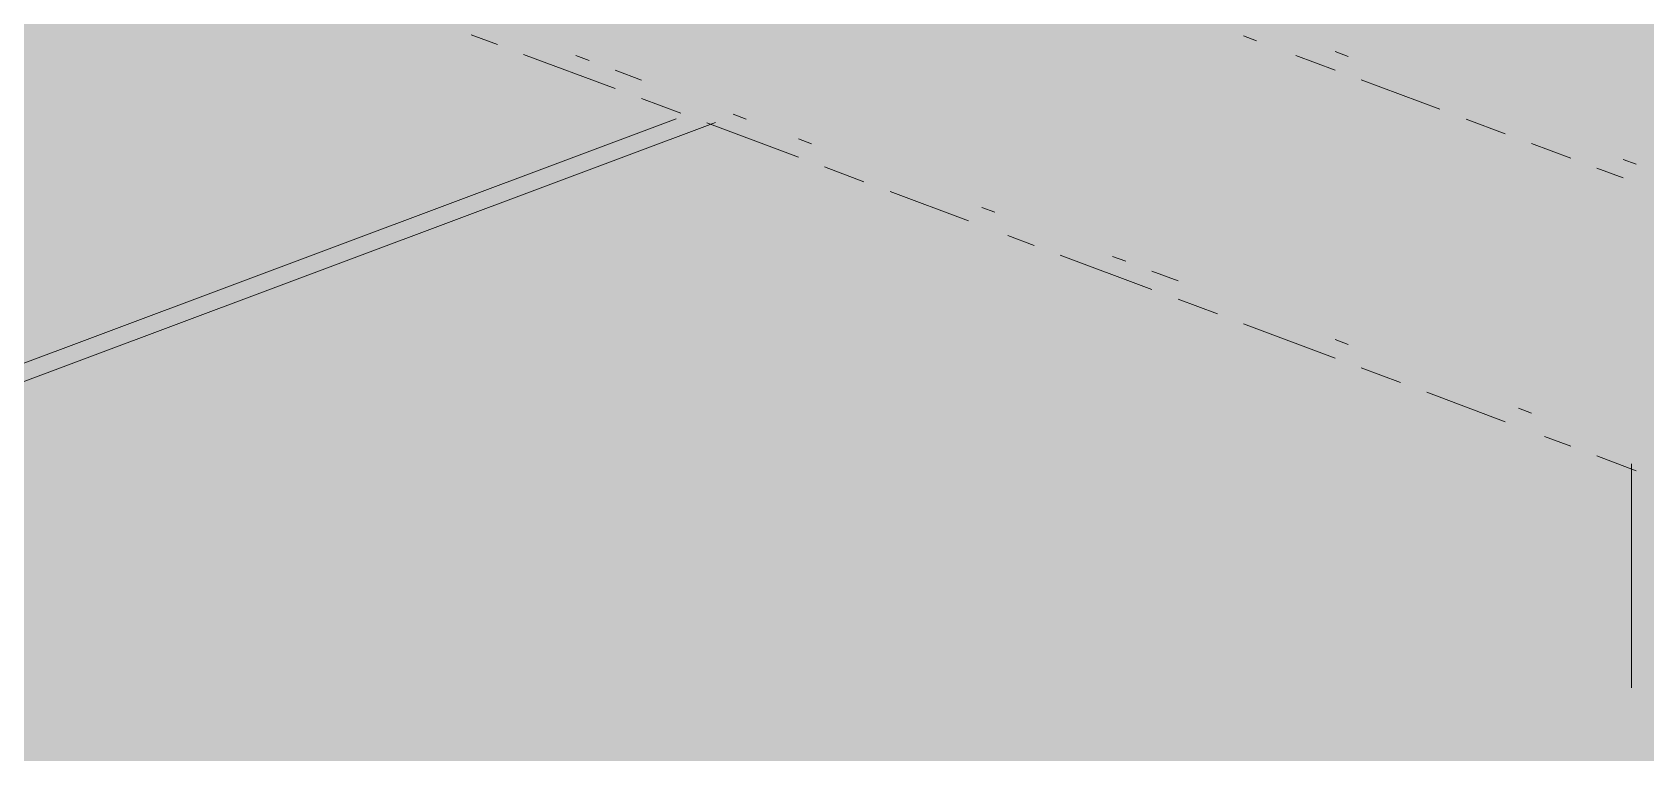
# Paper-space layout '03 3D Building and Roof' of a CAD drawing. Header units: millimetres. Extents: x 5 to 415, y 5 to 292.
# Drawn here: x 144.57 to 152.23, y 112.69 to 116.15 of the extents above; entities that cross this region are included whole.
import ezdxf

# ---------------------------------------------------------------- set-up
doc = ezdxf.new("R2010")
doc.units = ezdxf.units.MM
doc.layers.add('EXISTING', color=7, linetype='Continuous')
doc.layers.add('IMAGES', color=7, linetype='Continuous')

# ---------------------------------------------------------------- blocks, each defined once
blk = doc.blocks.new('SHEET_03')
at = {"layer": 'EXISTING', "color": 250, "lineweight": 9}
for p, q in [((146.7783, 116.092), (146.6539, 116.1386)), ((150.3846, 116.1104), (150.3224, 116.1337)), ((147.3379, 115.8824), (146.9026, 116.0454)), ((150.7577, 116.0581), (150.8198, 116.0348)), ((147.1513, 116.0397), (147.2135, 116.0164)), ((147.3379, 115.9698), (147.4622, 115.9232)), ((150.7577, 115.9707), (150.5711, 116.0405)), ((151.2551, 115.7843), (150.882, 115.9241)), ((147.6488, 115.7659), (147.4622, 115.8358)), ((139.8623, 112.8296), (147.6273, 115.7384)), ((147.8975, 115.7602), (147.9597, 115.7369)), ((151.566, 115.6679), (151.3794, 115.7377)), ((139.9244, 112.7654), (147.8136, 115.7208)), ((148.2084, 115.5563), (147.7731, 115.7193)), ((148.2084, 115.6437), (148.2705, 115.6204)), ((151.8769, 115.5514), (151.6903, 115.6213)), ((148.5193, 115.4398), (148.3327, 115.5097)), ((152.1256, 115.4582), (152.0012, 115.5048)), ((152.1256, 115.5456), (152.1877, 115.5224)), ((149.0167, 115.2535), (148.6436, 115.3932)), ((149.0789, 115.3176), (149.141, 115.2943)), ((149.3276, 115.137), (149.2032, 115.1836)), ((149.8872, 114.9274), (149.4519, 115.0904)), ((149.7006, 115.0847), (149.7628, 115.0614)), ((149.8872, 115.0148), (150.0115, 114.9682)), ((150.1981, 114.8109), (150.0115, 114.8808)), ((150.7577, 114.6013), (150.3224, 114.7644)), ((150.7577, 114.6887), (150.8198, 114.6654)), ((151.0685, 114.4848), (150.882, 114.5547)), ((151.566, 114.2985), (151.1929, 114.4383)), ((151.6281, 114.3626), (151.6903, 114.3393)), ((151.8769, 114.182), (151.7525, 114.2286)), ((152.1877, 114.0656), (152.0012, 114.1355)), ((152.1656, 114.0987), (152.1656, 113.0335))]:
    blk.add_line(p, q, dxfattribs=at)
at = {"layer": 'IMAGES', "color": 7}
for points in [[(152.2163, 116.1143), (152.3876, 116.1143), (152.2163, 117.3143), (152.3876, 117.3143)], [(152.0449, 116.1143), (152.2163, 116.1143), (152.0449, 116.9714), (152.2163, 116.9714)], [(149.8172, 116.1143), (149.9885, 116.1143), (149.8172, 116.4571), (149.9885, 116.4571)], [(144.5049, 116.1143), (144.6763, 116.1143), (144.5049, 116.2857), (144.6763, 116.2857)], [(144.6763, 116.1143), (144.8477, 116.1143), (144.6763, 116.2857), (144.8477, 116.2857)], [(144.8477, 116.1143), (145.019, 116.1143), (144.8477, 116.2857), (145.019, 116.2857)], [(145.019, 116.1143), (145.8758, 116.1143), (145.019, 116.2857), (145.8758, 116.2857)], [(145.8758, 116.1143), (146.0472, 116.1143), (145.8758, 116.2857), (146.0472, 116.2857)], [(146.0472, 116.1143), (146.7326, 116.1143), (146.0472, 116.2857), (146.7326, 116.2857)], [(146.7326, 116.1143), (146.904, 116.1143), (146.7326, 116.2857), (146.904, 116.2857)], [(146.904, 116.1143), (147.0754, 116.1143), (146.904, 116.2857), (147.0754, 116.2857)], [(147.0754, 116.1143), (147.2467, 116.1143), (147.0754, 116.2857), (147.2467, 116.2857)], [(147.2467, 116.1143), (147.5895, 116.1143), (147.2467, 116.2857), (147.5895, 116.2857)], [(147.5895, 116.1143), (147.7608, 116.1143), (147.5895, 116.2857), (147.7608, 116.2857)], [(147.7608, 116.1143), (149.1317, 116.1143), (147.7608, 116.2857), (149.1317, 116.2857)], [(149.1317, 116.1143), (149.4745, 116.1143), (149.1317, 116.2857), (149.4745, 116.2857)], [(149.4745, 116.1143), (149.6458, 116.1143), (149.4745, 116.2857), (149.6458, 116.2857)], [(149.6458, 116.1143), (149.8172, 116.1143), (149.6458, 116.2857), (149.8172, 116.2857)], [(149.9885, 116.1143), (150.3313, 116.1143), (149.9885, 116.2857), (150.3313, 116.2857)], [(150.3313, 116.1143), (150.5026, 116.1143), (150.3313, 116.2857), (150.5026, 116.2857)], [(150.5026, 116.1143), (150.8454, 116.1143), (150.5026, 116.2857), (150.8454, 116.2857)], [(150.8454, 116.1143), (151.0167, 116.1143), (150.8454, 116.2857), (151.0167, 116.2857)], [(151.0167, 116.1143), (151.7022, 116.1143), (151.0167, 116.2857), (151.7022, 116.2857)], [(151.7022, 116.1143), (151.8735, 116.1143), (151.7022, 116.2857), (151.8735, 116.2857)], [(151.8735, 116.1143), (152.0449, 116.1143), (151.8735, 116.2857), (152.0449, 116.2857)], [(144.5049, 115.9429), (144.6763, 115.9429), (144.5049, 116.1143), (144.6763, 116.1143)], [(144.6763, 115.9429), (145.019, 115.9429), (144.6763, 116.1143), (145.019, 116.1143)], [(145.019, 115.9429), (146.0472, 115.9429), (145.019, 116.1143), (146.0472, 116.1143)], [(146.0472, 115.9429), (146.3899, 115.9429), (146.0472, 116.1143), (146.3899, 116.1143)], [(146.3899, 115.9429), (146.5613, 115.9429), (146.3899, 116.1143), (146.5613, 116.1143)], [(146.5613, 115.9429), (146.7326, 115.9429), (146.5613, 116.1143), (146.7326, 116.1143)], [(146.7326, 115.9429), (146.904, 115.9429), (146.7326, 116.1143), (146.904, 116.1143)], [(146.904, 115.9429), (147.0754, 115.9429), (146.904, 116.1143), (147.0754, 116.1143)], [(147.0754, 115.7714), (147.2467, 115.7714), (147.0754, 116.1143), (147.2467, 116.1143)], [(147.2467, 115.9429), (147.4181, 115.9429), (147.2467, 116.1143), (147.4181, 116.1143)], [(147.4181, 115.9429), (147.5895, 115.9429), (147.4181, 116.1143), (147.5895, 116.1143)], [(147.5895, 115.9429), (147.9322, 115.9429), (147.5895, 116.1143), (147.9322, 116.1143)], [(147.9322, 115.9429), (148.1036, 115.9429), (147.9322, 116.1143), (148.1036, 116.1143)], [(148.1036, 115.9429), (148.2749, 115.9429), (148.1036, 116.1143), (148.2749, 116.1143)], [(148.2749, 115.9429), (149.6458, 115.9429), (148.2749, 116.1143), (149.6458, 116.1143)], [(149.6458, 115.9429), (149.9885, 115.9429), (149.6458, 116.1143), (149.9885, 116.1143)], [(149.9885, 115.9429), (150.1599, 115.9429), (149.9885, 116.1143), (150.1599, 116.1143)], [(150.1599, 115.9429), (150.3313, 115.9429), (150.1599, 116.1143), (150.3313, 116.1143)], [(150.3313, 115.9429), (150.674, 115.9429), (150.3313, 116.1143), (150.674, 116.1143)], [(150.674, 115.9429), (150.8454, 115.9429), (150.674, 116.1143), (150.8454, 116.1143)], [(150.8454, 115.9429), (151.0167, 115.9429), (150.8454, 116.1143), (151.0167, 116.1143)], [(151.0167, 115.9429), (151.1881, 115.9429), (151.0167, 116.1143), (151.1881, 116.1143)], [(151.1881, 115.9429), (151.5308, 115.9429), (151.1881, 116.1143), (151.5308, 116.1143)], [(151.5308, 115.9429), (151.8735, 115.9429), (151.5308, 116.1143), (151.8735, 116.1143)], [(151.8735, 115.9429), (152.0449, 115.9429), (151.8735, 116.1143), (152.0449, 116.1143)], [(152.0449, 115.9429), (152.2163, 115.9429), (152.0449, 116.1143), (152.2163, 116.1143)], [(152.2163, 115.9429), (152.3876, 115.9429), (152.2163, 116.1143), (152.3876, 116.1143)], [(144.5049, 115.7714), (146.2186, 115.7714), (144.5049, 115.9429), (146.2186, 115.9429)], [(146.2186, 115.7714), (146.3899, 115.7714), (146.2186, 115.9429), (146.3899, 115.9429)], [(146.3899, 115.7714), (146.5613, 115.7714), (146.3899, 115.9429), (146.5613, 115.9429)], [(146.5613, 115.7714), (146.904, 115.7714), (146.5613, 115.9429), (146.904, 115.9429)], [(146.904, 115.7714), (147.0754, 115.7714), (146.904, 115.9429), (147.0754, 115.9429)], [(147.2467, 115.7714), (147.4181, 115.7714), (147.2467, 115.9429), (147.4181, 115.9429)], [(147.4181, 115.7714), (147.5895, 115.7714), (147.4181, 115.9429), (147.5895, 115.9429)], [(147.5895, 115.7714), (148.1036, 115.7714), (147.5895, 115.9429), (148.1036, 115.9429)], [(148.1036, 115.7714), (148.2749, 115.7714), (148.1036, 115.9429), (148.2749, 115.9429)], [(148.2749, 115.7714), (148.4463, 115.7714), (148.2749, 115.9429), (148.4463, 115.9429)], [(148.4463, 115.7714), (148.789, 115.7714), (148.4463, 115.9429), (148.789, 115.9429)], [(148.789, 115.7714), (149.9885, 115.7714), (148.789, 115.9429), (149.9885, 115.9429)], [(149.9885, 115.7714), (150.3313, 115.7714), (149.9885, 115.9429), (150.3313, 115.9429)], [(150.3313, 115.7714), (150.5026, 115.7714), (150.3313, 115.9429), (150.5026, 115.9429)], [(150.5026, 115.7714), (150.674, 115.7714), (150.5026, 115.9429), (150.674, 115.9429)], [(150.674, 115.7714), (150.8454, 115.7714), (150.674, 115.9429), (150.8454, 115.9429)], [(150.8454, 115.7714), (151.0167, 115.7714), (150.8454, 115.9429), (151.0167, 115.9429)], [(151.0167, 115.7714), (151.1881, 115.7714), (151.0167, 115.9429), (151.1881, 115.9429)], [(151.1881, 115.7714), (151.3595, 115.7714), (151.1881, 115.9429), (151.3595, 115.9429)], [(151.3595, 115.7714), (151.5308, 115.7714), (151.3595, 115.9429), (151.5308, 115.9429)], [(151.5308, 115.7714), (151.7022, 115.7714), (151.5308, 115.9429), (151.7022, 115.9429)], [(151.7022, 115.7714), (151.8735, 115.7714), (151.7022, 115.9429), (151.8735, 115.9429)], [(151.8735, 115.7714), (152.3876, 115.7714), (151.8735, 115.9429), (152.3876, 115.9429)], [(144.1622, 115.6), (145.7045, 115.6), (144.1622, 115.7714), (145.7045, 115.7714)], [(145.7045, 115.6), (146.0472, 115.6), (145.7045, 115.7714), (146.0472, 115.7714)], [(146.0472, 115.6), (146.2186, 115.6), (146.0472, 115.7714), (146.2186, 115.7714)], [(146.2186, 115.6), (146.3899, 115.6), (146.2186, 115.7714), (146.3899, 115.7714)], [(146.3899, 115.6), (146.5613, 115.6), (146.3899, 115.7714), (146.5613, 115.7714)], [(146.5613, 115.6), (146.7326, 115.6), (146.5613, 115.7714), (146.7326, 115.7714)], [(146.7326, 115.6), (146.904, 115.6), (146.7326, 115.7714), (146.904, 115.7714)], [(146.904, 115.6), (147.2467, 115.6), (146.904, 115.7714), (147.2467, 115.7714)], [(147.2467, 115.6), (147.4181, 115.6), (147.2467, 115.7714), (147.4181, 115.7714)], [(147.4181, 115.6), (148.1036, 115.6), (147.4181, 115.7714), (148.1036, 115.7714)], [(148.1036, 115.6), (148.2749, 115.6), (148.1036, 115.7714), (148.2749, 115.7714)], [(148.2749, 115.6), (148.4463, 115.6), (148.2749, 115.7714), (148.4463, 115.7714)], [(148.4463, 115.6), (148.6176, 115.6), (148.4463, 115.7714), (148.6176, 115.7714)], [(148.6176, 115.6), (148.789, 115.6), (148.6176, 115.7714), (148.789, 115.7714)], [(148.789, 115.6), (148.9604, 115.6), (148.789, 115.7714), (148.9604, 115.7714)], [(148.9604, 115.6), (150.5026, 115.6), (148.9604, 115.7714), (150.5026, 115.7714)], [(150.5026, 115.6), (150.674, 115.6), (150.5026, 115.7714), (150.674, 115.7714)], [(150.674, 115.6), (151.0167, 115.6), (150.674, 115.7714), (151.0167, 115.7714)], [(151.0167, 115.6), (151.1881, 115.6), (151.0167, 115.7714), (151.1881, 115.7714)], [(151.1881, 115.6), (151.3595, 115.6), (151.1881, 115.7714), (151.3595, 115.7714)], [(151.3595, 115.6), (151.7022, 115.6), (151.3595, 115.7714), (151.7022, 115.7714)], [(151.7022, 115.6), (151.8735, 115.6), (151.7022, 115.7714), (151.8735, 115.7714)], [(151.8735, 115.6), (152.0449, 115.6), (151.8735, 115.7714), (152.0449, 115.7714)], [(152.0449, 115.6), (152.2163, 115.6), (152.0449, 115.7714), (152.2163, 115.7714)], [(152.2163, 115.6), (152.3876, 115.6), (152.2163, 115.7714), (152.3876, 115.7714)], [(143.6481, 115.4286), (145.3617, 115.4286), (143.6481, 115.6), (145.3617, 115.6)], [(145.3617, 115.4286), (145.5331, 115.4286), (145.3617, 115.6), (145.5331, 115.6)], [(145.5331, 115.4286), (145.7045, 115.4286), (145.5331, 115.6), (145.7045, 115.6)], [(145.7045, 115.4286), (145.8758, 115.4286), (145.7045, 115.6), (145.8758, 115.6)], [(145.8758, 115.4286), (146.0472, 115.4286), (145.8758, 115.6), (146.0472, 115.6)], [(146.0472, 115.4286), (146.2186, 115.4286), (146.0472, 115.6), (146.2186, 115.6)], [(146.2186, 115.4286), (146.3899, 115.4286), (146.2186, 115.6), (146.3899, 115.6)], [(146.3899, 115.4286), (146.5613, 115.4286), (146.3899, 115.6), (146.5613, 115.6)], [(146.5613, 115.4286), (146.7326, 115.4286), (146.5613, 115.6), (146.7326, 115.6)], [(146.7326, 115.4286), (146.904, 115.4286), (146.7326, 115.6), (146.904, 115.6)], [(146.904, 115.4286), (147.0754, 115.4286), (146.904, 115.6), (147.0754, 115.6)], [(147.0754, 115.4286), (147.2467, 115.4286), (147.0754, 115.6), (147.2467, 115.6)], [(147.2467, 115.4286), (147.4181, 115.4286), (147.2467, 115.6), (147.4181, 115.6)], [(147.4181, 115.4286), (147.5895, 115.4286), (147.4181, 115.6), (147.5895, 115.6)], [(147.5895, 115.4286), (147.7608, 115.4286), (147.5895, 115.6), (147.7608, 115.6)], [(147.7608, 115.4286), (147.9322, 115.4286), (147.7608, 115.6), (147.9322, 115.6)], [(147.9322, 115.4286), (148.1036, 115.4286), (147.9322, 115.6), (148.1036, 115.6)], [(148.1036, 115.4286), (148.2749, 115.4286), (148.1036, 115.6), (148.2749, 115.6)], [(148.2749, 115.4286), (148.4463, 115.4286), (148.2749, 115.6), (148.4463, 115.6)], [(148.4463, 115.4286), (148.6176, 115.4286), (148.4463, 115.6), (148.6176, 115.6)], [(148.6176, 115.4286), (148.789, 115.4286), (148.6176, 115.6), (148.789, 115.6)], [(148.789, 115.4286), (148.9604, 115.4286), (148.789, 115.6), (148.9604, 115.6)], [(148.9604, 115.4286), (149.1317, 115.4286), (148.9604, 115.6), (149.1317, 115.6)], [(149.1317, 115.4286), (149.3031, 115.4286), (149.1317, 115.6), (149.3031, 115.6)], [(149.3031, 115.4286), (149.4745, 115.4286), (149.3031, 115.6), (149.4745, 115.6)], [(149.4745, 115.4286), (149.6458, 115.4286), (149.4745, 115.6), (149.6458, 115.6)], [(149.6458, 115.4286), (151.0167, 115.4286), (149.6458, 115.6), (151.0167, 115.6)], [(151.0167, 115.4286), (151.1881, 115.4286), (151.0167, 115.6), (151.1881, 115.6)], [(151.1881, 115.4286), (151.3595, 115.4286), (151.1881, 115.6), (151.3595, 115.6)], [(151.3595, 115.4286), (151.5308, 115.4286), (151.3595, 115.6), (151.5308, 115.6)], [(151.5308, 115.4286), (151.7022, 115.4286), (151.5308, 115.6), (151.7022, 115.6)], [(151.7022, 115.4286), (151.8735, 115.4286), (151.7022, 115.6), (151.8735, 115.6)], [(151.8735, 115.4286), (152.0449, 115.4286), (151.8735, 115.6), (152.0449, 115.6)], [(152.0449, 115.4286), (152.2163, 115.4286), (152.0449, 115.6), (152.2163, 115.6)], [(152.2163, 115.2571), (152.3876, 115.2571), (152.2163, 115.6), (152.3876, 115.6)], [(143.3054, 115.2571), (144.8477, 115.2571), (143.3054, 115.4286), (144.8477, 115.4286)], [(144.8477, 115.2571), (145.019, 115.2571), (144.8477, 115.4286), (145.019, 115.4286)], [(145.019, 115.2571), (145.1904, 115.2571), (145.019, 115.4286), (145.1904, 115.4286)], [(145.1904, 115.2571), (145.3617, 115.2571), (145.1904, 115.4286), (145.3617, 115.4286)], [(145.3617, 115.2571), (145.5331, 115.2571), (145.3617, 115.4286), (145.5331, 115.4286)], [(145.5331, 115.2571), (145.7045, 115.2571), (145.5331, 115.4286), (145.7045, 115.4286)], [(145.7045, 115.2571), (145.8758, 115.2571), (145.7045, 115.4286), (145.8758, 115.4286)], [(145.8758, 115.2571), (146.0472, 115.2571), (145.8758, 115.4286), (146.0472, 115.4286)], [(146.0472, 115.2571), (146.2186, 115.2571), (146.0472, 115.4286), (146.2186, 115.4286)], [(146.2186, 115.2571), (146.3899, 115.2571), (146.2186, 115.4286), (146.3899, 115.4286)], [(146.3899, 115.2571), (146.5613, 115.2571), (146.3899, 115.4286), (146.5613, 115.4286)], [(146.5613, 115.2571), (146.7326, 115.2571), (146.5613, 115.4286), (146.7326, 115.4286)], [(146.7326, 115.2571), (146.904, 115.2571), (146.7326, 115.4286), (146.904, 115.4286)], [(146.904, 115.2571), (147.0754, 115.2571), (146.904, 115.4286), (147.0754, 115.4286)], [(147.0754, 115.2571), (147.2467, 115.2571), (147.0754, 115.4286), (147.2467, 115.4286)], [(147.2467, 115.2571), (147.5895, 115.2571), (147.2467, 115.4286), (147.5895, 115.4286)], [(147.5895, 115.2571), (148.1036, 115.2571), (147.5895, 115.4286), (148.1036, 115.4286)], [(148.1036, 115.2571), (148.2749, 115.2571), (148.1036, 115.4286), (148.2749, 115.4286)], [(148.2749, 115.2571), (148.4463, 115.2571), (148.2749, 115.4286), (148.4463, 115.4286)], [(148.4463, 115.2571), (148.6176, 115.2571), (148.4463, 115.4286), (148.6176, 115.4286)], [(148.6176, 115.2571), (148.9604, 115.2571), (148.6176, 115.4286), (148.9604, 115.4286)], [(148.9604, 115.2571), (149.3031, 115.2571), (148.9604, 115.4286), (149.3031, 115.4286)], [(149.3031, 115.2571), (149.4745, 115.2571), (149.3031, 115.4286), (149.4745, 115.4286)], [(149.4745, 115.2571), (149.6458, 115.2571), (149.4745, 115.4286), (149.6458, 115.4286)], [(149.6458, 115.2571), (149.8172, 115.2571), (149.6458, 115.4286), (149.8172, 115.4286)], [(149.8172, 115.2571), (149.9885, 115.2571), (149.8172, 115.4286), (149.9885, 115.4286)], [(149.9885, 115.2571), (151.3595, 115.2571), (149.9885, 115.4286), (151.3595, 115.4286)], [(151.3595, 115.2571), (151.5308, 115.2571), (151.3595, 115.4286), (151.5308, 115.4286)], [(151.5308, 115.2571), (151.8735, 115.2571), (151.5308, 115.4286), (151.8735, 115.4286)], [(151.8735, 115.2571), (152.0449, 115.2571), (151.8735, 115.4286), (152.0449, 115.4286)], [(152.0449, 115.2571), (152.2163, 115.2571), (152.0449, 115.4286), (152.2163, 115.4286)], [(144.5049, 115.0857), (144.8477, 115.0857), (144.5049, 115.2571), (144.8477, 115.2571)], [(144.8477, 115.0857), (145.1904, 115.0857), (144.8477, 115.2571), (145.1904, 115.2571)], [(145.1904, 115.0857), (145.3617, 115.0857), (145.1904, 115.2571), (145.3617, 115.2571)], [(145.3617, 115.0857), (145.5331, 115.0857), (145.3617, 115.2571), (145.5331, 115.2571)], [(145.5331, 115.0857), (145.7045, 115.0857), (145.5331, 115.2571), (145.7045, 115.2571)], [(145.7045, 115.0857), (145.8758, 115.0857), (145.7045, 115.2571), (145.8758, 115.2571)], [(145.8758, 115.0857), (146.0472, 115.0857), (145.8758, 115.2571), (146.0472, 115.2571)], [(146.0472, 115.0857), (146.2186, 115.0857), (146.0472, 115.2571), (146.2186, 115.2571)], [(146.2186, 115.0857), (146.3899, 115.0857), (146.2186, 115.2571), (146.3899, 115.2571)], [(146.3899, 115.0857), (146.5613, 115.0857), (146.3899, 115.2571), (146.5613, 115.2571)], [(146.5613, 115.0857), (146.7326, 115.0857), (146.5613, 115.2571), (146.7326, 115.2571)], [(146.7326, 115.0857), (146.904, 115.0857), (146.7326, 115.2571), (146.904, 115.2571)], [(146.904, 115.0857), (147.0754, 115.0857), (146.904, 115.2571), (147.0754, 115.2571)], [(147.0754, 115.0857), (148.4463, 115.0857), (147.0754, 115.2571), (148.4463, 115.2571)], [(148.4463, 115.0857), (148.9604, 115.0857), (148.4463, 115.2571), (148.9604, 115.2571)], [(148.9604, 115.0857), (149.3031, 115.0857), (148.9604, 115.2571), (149.3031, 115.2571)], [(149.3031, 115.0857), (149.4745, 115.0857), (149.3031, 115.2571), (149.4745, 115.2571)], [(149.4745, 115.0857), (149.6458, 115.0857), (149.4745, 115.2571), (149.6458, 115.2571)], [(149.6458, 115.0857), (149.8172, 115.0857), (149.6458, 115.2571), (149.8172, 115.2571)], [(149.8172, 115.0857), (149.9885, 115.0857), (149.8172, 115.2571), (149.9885, 115.2571)], [(149.9885, 115.0857), (150.5026, 115.0857), (149.9885, 115.2571), (150.5026, 115.2571)], [(150.5026, 115.0857), (151.8735, 115.0857), (150.5026, 115.2571), (151.8735, 115.2571)], [(151.8735, 115.0857), (152.0449, 115.0857), (151.8735, 115.2571), (152.0449, 115.2571)], [(152.0449, 115.0857), (152.2163, 115.0857), (152.0449, 115.2571), (152.2163, 115.2571)], [(152.2163, 115.0857), (152.3876, 115.0857), (152.2163, 115.2571), (152.3876, 115.2571)], [(144.5049, 114.9143), (144.8477, 114.9143), (144.5049, 115.0857), (144.8477, 115.0857)], [(144.8477, 114.9143), (145.019, 114.9143), (144.8477, 115.0857), (145.019, 115.0857)], [(145.019, 114.9143), (145.3617, 114.9143), (145.019, 115.0857), (145.3617, 115.0857)], [(145.3617, 114.9143), (145.5331, 114.9143), (145.3617, 115.0857), (145.5331, 115.0857)], [(145.5331, 114.9143), (145.7045, 114.9143), (145.5331, 115.0857), (145.7045, 115.0857)], [(145.7045, 114.9143), (145.8758, 114.9143), (145.7045, 115.0857), (145.8758, 115.0857)], [(145.8758, 114.9143), (146.0472, 114.9143), (145.8758, 115.0857), (146.0472, 115.0857)], [(146.0472, 114.9143), (146.2186, 114.9143), (146.0472, 115.0857), (146.2186, 115.0857)], [(146.2186, 114.9143), (146.3899, 114.9143), (146.2186, 115.0857), (146.3899, 115.0857)], [(146.3899, 114.9143), (146.5613, 114.9143), (146.3899, 115.0857), (146.5613, 115.0857)], [(146.5613, 114.9143), (146.7326, 114.9143), (146.5613, 115.0857), (146.7326, 115.0857)], [(146.7326, 114.9143), (148.9604, 114.9143), (146.7326, 115.0857), (148.9604, 115.0857)], [(148.9604, 114.9143), (149.1317, 114.9143), (148.9604, 115.0857), (149.1317, 115.0857)], [(149.1317, 114.9143), (149.3031, 114.9143), (149.1317, 115.0857), (149.3031, 115.0857)], [(149.3031, 114.9143), (149.4745, 114.9143), (149.3031, 115.0857), (149.4745, 115.0857)], [(149.4745, 114.9143), (149.6458, 114.9143), (149.4745, 115.0857), (149.6458, 115.0857)], [(149.6458, 114.9143), (149.9885, 114.9143), (149.6458, 115.0857), (149.9885, 115.0857)], [(149.9885, 114.9143), (150.1599, 114.9143), (149.9885, 115.0857), (150.1599, 115.0857)], [(150.1599, 114.9143), (150.3313, 114.9143), (150.1599, 115.0857), (150.3313, 115.0857)], [(150.3313, 114.9143), (150.5026, 114.9143), (150.3313, 115.0857), (150.5026, 115.0857)], [(150.5026, 114.9143), (150.674, 114.9143), (150.5026, 115.0857), (150.674, 115.0857)], [(150.674, 114.9143), (151.0167, 114.9143), (150.674, 115.0857), (151.0167, 115.0857)], [(151.0167, 114.9143), (152.2163, 114.9143), (151.0167, 115.0857), (152.2163, 115.0857)], [(152.2163, 114.9143), (152.3876, 114.9143), (152.2163, 115.0857), (152.3876, 115.0857)], [(144.5049, 114.7429), (144.6763, 114.7429), (144.5049, 114.9143), (144.6763, 114.9143)], [(144.6763, 114.7429), (144.8477, 114.7429), (144.6763, 114.9143), (144.8477, 114.9143)], [(144.8477, 114.7429), (145.019, 114.7429), (144.8477, 114.9143), (145.019, 114.9143)], [(145.019, 114.7429), (145.1904, 114.7429), (145.019, 114.9143), (145.1904, 114.9143)], [(145.1904, 114.7429), (145.3617, 114.7429), (145.1904, 114.9143), (145.3617, 114.9143)], [(145.3617, 114.7429), (145.5331, 114.7429), (145.3617, 114.9143), (145.5331, 114.9143)], [(145.5331, 114.7429), (145.7045, 114.7429), (145.5331, 114.9143), (145.7045, 114.9143)], [(145.7045, 114.7429), (145.8758, 114.7429), (145.7045, 114.9143), (145.8758, 114.9143)], [(145.8758, 114.7429), (146.0472, 114.7429), (145.8758, 114.9143), (146.0472, 114.9143)], [(146.0472, 114.7429), (146.3899, 114.7429), (146.0472, 114.9143), (146.3899, 114.9143)], [(146.3899, 114.7429), (149.4745, 114.7429), (146.3899, 114.9143), (149.4745, 114.9143)], [(149.4745, 114.7429), (149.8172, 114.7429), (149.4745, 114.9143), (149.8172, 114.9143)], [(149.8172, 114.7429), (149.9885, 114.7429), (149.8172, 114.9143), (149.9885, 114.9143)], [(149.9885, 114.7429), (150.1599, 114.7429), (149.9885, 114.9143), (150.1599, 114.9143)], [(150.1599, 114.7429), (150.3313, 114.7429), (150.1599, 114.9143), (150.3313, 114.9143)], [(150.3313, 114.7429), (150.5026, 114.7429), (150.3313, 114.9143), (150.5026, 114.9143)], [(150.5026, 114.7429), (150.674, 114.7429), (150.5026, 114.9143), (150.674, 114.9143)], [(150.674, 114.7429), (150.8454, 114.7429), (150.674, 114.9143), (150.8454, 114.9143)], [(150.8454, 114.7429), (151.0167, 114.7429), (150.8454, 114.9143), (151.0167, 114.9143)], [(151.0167, 114.7429), (151.1881, 114.7429), (151.0167, 114.9143), (151.1881, 114.9143)], [(151.1881, 114.7429), (151.3595, 114.7429), (151.1881, 114.9143), (151.3595, 114.9143)], [(151.3595, 114.7429), (152.7304, 114.7429), (151.3595, 114.9143), (152.7304, 114.9143)], [(144.5049, 114.5714), (144.6763, 114.5714), (144.5049, 114.7429), (144.6763, 114.7429)], [(144.6763, 114.5714), (144.8477, 114.5714), (144.6763, 114.7429), (144.8477, 114.7429)], [(144.8477, 114.5714), (145.1904, 114.5714), (144.8477, 114.7429), (145.1904, 114.7429)], [(145.1904, 114.5714), (145.5331, 114.5714), (145.1904, 114.7429), (145.5331, 114.7429)], [(145.5331, 114.5714), (145.7045, 114.5714), (145.5331, 114.7429), (145.7045, 114.7429)], [(145.7045, 114.5714), (149.9885, 114.5714), (145.7045, 114.7429), (149.9885, 114.7429)], [(149.9885, 114.5714), (150.3313, 114.5714), (149.9885, 114.7429), (150.3313, 114.7429)], [(150.3313, 114.5714), (150.674, 114.5714), (150.3313, 114.7429), (150.674, 114.7429)], [(150.674, 114.5714), (150.8454, 114.5714), (150.674, 114.7429), (150.8454, 114.7429)], [(150.8454, 114.5714), (151.0167, 114.5714), (150.8454, 114.7429), (151.0167, 114.7429)], [(151.0167, 114.5714), (151.1881, 114.5714), (151.0167, 114.7429), (151.1881, 114.7429)], [(151.1881, 114.5714), (151.3595, 114.5714), (151.1881, 114.7429), (151.3595, 114.7429)], [(151.3595, 114.5714), (151.7022, 114.5714), (151.3595, 114.7429), (151.7022, 114.7429)], [(151.7022, 114.5714), (151.8735, 114.5714), (151.7022, 114.7429), (151.8735, 114.7429)], [(151.8735, 114.5714), (153.4158, 114.5714), (151.8735, 114.7429), (153.4158, 114.7429)], [(144.5049, 114.4), (144.6763, 114.4), (144.5049, 114.5714), (144.6763, 114.5714)], [(144.6763, 114.4), (145.019, 114.4), (144.6763, 114.5714), (145.019, 114.5714)], [(145.019, 114.4), (145.1904, 114.4), (145.019, 114.5714), (145.1904, 114.5714)], [(145.1904, 114.4), (145.3617, 114.4), (145.1904, 114.5714), (145.3617, 114.5714)], [(145.3617, 114.4), (150.3313, 114.4), (145.3617, 114.5714), (150.3313, 114.5714)], [(150.3313, 114.4), (150.5026, 114.4), (150.3313, 114.5714), (150.5026, 114.5714)], [(150.5026, 114.4), (150.674, 114.4), (150.5026, 114.5714), (150.674, 114.5714)], [(150.674, 114.4), (150.8454, 114.4), (150.674, 114.5714), (150.8454, 114.5714)], [(150.8454, 114.4), (151.0167, 114.4), (150.8454, 114.5714), (151.0167, 114.5714)], [(151.0167, 114.4), (151.1881, 114.4), (151.0167, 114.5714), (151.1881, 114.5714)], [(151.1881, 114.4), (151.3595, 114.4), (151.1881, 114.5714), (151.3595, 114.5714)], [(151.3595, 114.4), (151.5308, 114.4), (151.3595, 114.5714), (151.5308, 114.5714)], [(151.5308, 114.4), (151.8735, 114.4), (151.5308, 114.5714), (151.8735, 114.5714)], [(151.8735, 114.4), (152.2163, 114.4), (151.8735, 114.5714), (152.2163, 114.5714)], [(152.2163, 114.4), (153.5872, 114.4), (152.2163, 114.5714), (153.5872, 114.5714)], [(144.5049, 114.2286), (144.6763, 114.2286), (144.5049, 114.4), (144.6763, 114.4)], [(144.6763, 114.2286), (144.8477, 114.2286), (144.6763, 114.4), (144.8477, 114.4)], [(144.8477, 114.2286), (145.019, 114.2286), (144.8477, 114.4), (145.019, 114.4)], [(145.019, 114.2286), (150.674, 114.2286), (145.019, 114.4), (150.674, 114.4)], [(150.674, 114.2286), (150.8454, 114.2286), (150.674, 114.4), (150.8454, 114.4)], [(150.8454, 114.2286), (151.1881, 114.2286), (150.8454, 114.4), (151.1881, 114.4)], [(151.1881, 112.8571), (151.3595, 112.8571), (151.1881, 114.4), (151.3595, 114.4)], [(151.3595, 114.2286), (151.8735, 114.2286), (151.3595, 114.4), (151.8735, 114.4)], [(151.8735, 114.2286), (152.3876, 114.2286), (151.8735, 114.4), (152.3876, 114.4)], [(144.5049, 114.0571), (151.0167, 114.0571), (144.5049, 114.2286), (151.0167, 114.2286)], [(151.0167, 112.6857), (151.1881, 112.6857), (151.0167, 114.2286), (151.1881, 114.2286)], [(151.3595, 114.0571), (151.5308, 114.0571), (151.3595, 114.2286), (151.5308, 114.2286)], [(151.5308, 114.0571), (151.7022, 114.0571), (151.5308, 114.2286), (151.7022, 114.2286)], [(151.7022, 114.0571), (152.2163, 114.0571), (151.7022, 114.2286), (152.2163, 114.2286)], [(152.2163, 114.0571), (152.3876, 114.0571), (152.2163, 114.2286), (152.3876, 114.2286)], [(144.3336, 112.6857), (151.0167, 112.6857), (144.3336, 114.0571), (151.0167, 114.0571)], [(151.3595, 113.8857), (151.5308, 113.8857), (151.3595, 114.0571), (151.5308, 114.0571)], [(151.5308, 113.8857), (151.8735, 113.8857), (151.5308, 114.0571), (151.8735, 114.0571)], [(151.8735, 113.8857), (152.0449, 113.8857), (151.8735, 114.0571), (152.0449, 114.0571)], [(152.0449, 113.8857), (152.2163, 113.8857), (152.0449, 114.0571), (152.2163, 114.0571)], [(152.2163, 113.8857), (152.3876, 113.8857), (152.2163, 114.0571), (152.3876, 114.0571)], [(151.3595, 113.0286), (151.5308, 113.0286), (151.3595, 113.8857), (151.5308, 113.8857)], [(151.5308, 113.0286), (151.7022, 113.0286), (151.5308, 113.8857), (151.7022, 113.8857)], [(151.7022, 113.0286), (151.8735, 113.0286), (151.7022, 113.8857), (151.8735, 113.8857)], [(151.8735, 113.7143), (152.0449, 113.7143), (151.8735, 113.8857), (152.0449, 113.8857)], [(152.0449, 113.7143), (152.2163, 113.7143), (152.0449, 113.8857), (152.2163, 113.8857)], [(152.2163, 113.0286), (152.3876, 113.0286), (152.2163, 113.8857), (152.3876, 113.8857)], [(151.8735, 113.2), (152.0449, 113.2), (151.8735, 113.7143), (152.0449, 113.7143)], [(152.0449, 113.0286), (152.2163, 113.0286), (152.0449, 113.7143), (152.2163, 113.7143)], [(151.8735, 113.0286), (152.0449, 113.0286), (151.8735, 113.2), (152.0449, 113.2)], [(151.3595, 112.8571), (151.5308, 112.8571), (151.3595, 113.0286), (151.5308, 113.0286)], [(151.5308, 112.8571), (151.8735, 112.8571), (151.5308, 113.0286), (151.8735, 113.0286)], [(151.8735, 112.8571), (152.0449, 112.8571), (151.8735, 113.0286), (152.0449, 113.0286)], [(152.0449, 112.8571), (152.2163, 112.8571), (152.0449, 113.0286), (152.2163, 113.0286)], [(152.2163, 112.8571), (152.3876, 112.8571), (152.2163, 113.0286), (152.3876, 113.0286)], [(151.1881, 112.6857), (151.3595, 112.6857), (151.1881, 112.8571), (151.3595, 112.8571)], [(151.3595, 112.6857), (151.5308, 112.6857), (151.3595, 112.8571), (151.5308, 112.8571)], [(151.5308, 112.6857), (151.7022, 112.6857), (151.5308, 112.8571), (151.7022, 112.8571)], [(151.7022, 112.6857), (151.8735, 112.6857), (151.7022, 112.8571), (151.8735, 112.8571)], [(151.8735, 112.6857), (152.2163, 112.6857), (151.8735, 112.8571), (152.2163, 112.8571)], [(152.2163, 112.6857), (152.3876, 112.6857), (152.2163, 112.8571), (152.3876, 112.8571)]]:
    blk.add_solid(points, dxfattribs=at)

psp = doc.layouts.new('03 3D Building and Roof')

# ---------------------------------------------------------------- block references
psp.add_blockref('SHEET_03', (0, 0))

doc.saveas('drawing.dxf')
